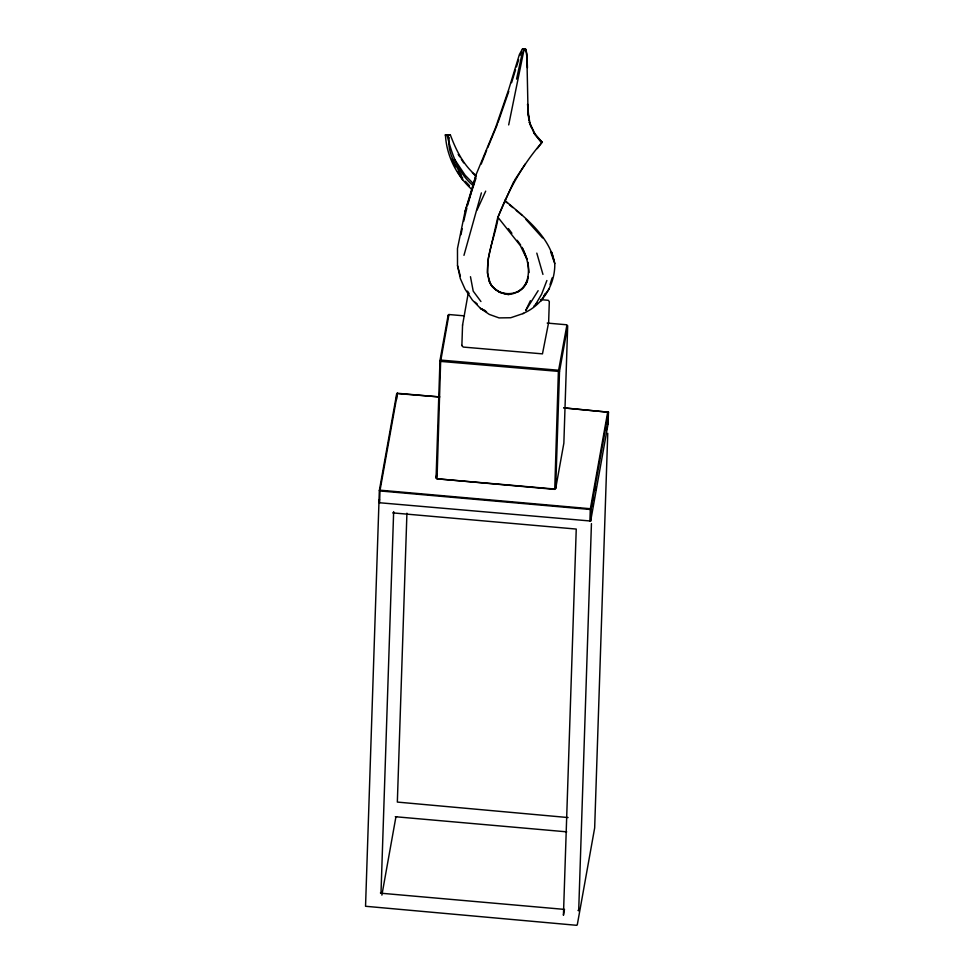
<?xml version="1.0" encoding="UTF-8"?>
<svg xmlns="http://www.w3.org/2000/svg" width="974" height="974" viewBox="0 0 974 974"><rect width="100%" height="100%" fill="white"/><g stroke="black" fill="none" stroke-linecap="round" stroke-linejoin="round"><path stroke-width="1.46" d="M540.46 299.59L548.325 300.309L549.312 301.648L548.63 322.479L542.469 353.866L463.186 347.061L461.883 345.405M462.553 325.121L468.007 294.404M448.028 318.303L448.125 315.284L448.941 314.529L464.452 315.868M555.679 488.522L559.514 371.471L567.684 325.706L563.861 443.17L555.679 488.522L554.437 489.35L436.997 478.806L554.766 489.045L558.382 371.581L566.892 325.17M378.923 503.205L365.542 906.27L576.547 925.3L577.265 924.935L594.664 827.924L607.752 433.296M563.885 407.85L608.458 412.209L608.056 424.019L590.658 521.029L379.592 502.754L379.982 490.945L379.336 490.555L396.735 393.545L439.822 396.917M396.54 399.45L396.735 393.545L397.502 393.277L438.349 396.881M393.654 511.594L380.992 893.219L564.482 909.399L563.435 915.256L576.243 529.065L392.753 512.884M406.925 513.188L397.343 802.077L568.073 817.551M448.941 314.529L440.638 361.403L437.034 478.891L436.072 477.978L439.98 360.526L448.125 315.284M461.871 345.673L462.565 324.853M379.641 502.852L378.947 502.365L379.336 490.555L380.055 490.19L590.366 508.732L591.06 509.219L590.293 509.475L589.903 521.297L590.658 521.029L591.06 509.219L608.458 412.209L563.934 407.948M591.437 523.61L578.69 910.836L577.996 910.349M607.606 417.724L607.411 423.629L608.056 424.019L607.338 424.372M504.69 200.267C524.876 217.555 549.482 235.842 554.778 263.552C555.253 284.737 542.481 305.471 522.77 313.579M476.079 175.661C463.368 165.093 455.942 149.947 450.292 134.729L445.447 134.777L447.066 135.289L449.257 137.809C447.054 151.347 454.87 163.888 461.335 175.137M380.055 490.19L397.453 393.179M379.483 499.382L378.947 502.365L379.592 502.754M381.881 895.118L395.894 817.016L396.649 816.76L395.286 816.723L566.734 831.845M590.366 508.732L607.764 411.722M592.618 506.468L593.154 503.473M593.69 500.49L594.225 497.507M595.564 490.044L596.1 487.061M606.266 430.35L606.802 427.367M436.072 477.978L436.876 473.595M537.246 148.608L542.141 142.216L535.444 134.802L529.174 121.908L534.044 133.134L542.141 142.216C523.038 164.131 508.781 189.492 498.286 216.52C495.328 237.875 483.141 259.717 489.289 281.486C492.418 289.229 500.356 293.612 508.343 294.501C518.131 293.892 527.226 286.612 528.273 276.592M460.97 234.722L462.163 228.78M463.661 221.366L466.85 208.132M527.445 67.778L526.897 53.68L525.741 49.37L524.791 48.7L522.344 49.175L519.398 54.52L508.793 89.243L495.559 127.679L476.274 174.212L465.097 211.297L457.476 248.528L457.512 265.634L460.325 278.576L465.048 289.144L472.39 300.077L480.462 308.381L489.313 314.419L499.041 317.901L510.729 317.743L523.61 313.385M508.684 124.915L523.975 49.893L525.741 49.37L526.897 56.796L528.078 113.459L528.992 120.496M516.549 79.125L521.662 55.701L523.975 49.893L522.344 49.175L523.854 49.418L523.549 50.319M497.787 217.36L488.351 258.183L487.304 272.805L490.312 283.604C498.627 298.093 522.015 296.741 527.494 280.597M467.654 205.222L476.274 174.212M463.965 255.358L481.399 192.889M511.569 82.705L515.563 69.775M516.451 66.902L518.667 59.731M465.097 211.297L476.055 177.986M550.006 284.676L552.112 277.919M497.884 122.834L508.805 91.312M481.205 164.07L486.659 150.288M546.889 280.512L541.641 294.16L535.59 304.448M487.791 147.549L497.385 124.27M498.408 215.972L513.895 181.261M477.077 210.007L485.697 191.135M530.404 300.71L525.692 310.56L538.135 290.666M519.994 55.421L521.723 51.926M540.984 301.051L543.261 297.082M543.967 295.853L545.367 293.393M514.71 180.02L525.388 163.815M544.149 295.865L549.458 288.572M445.349 135.349L446.043 134.668M533.922 306.092L537.039 303.084M517.937 291.981C533.131 282.192 529.332 261.044 522.04 247.42M509.938 294.038L508.343 294.501L499.443 292.31L492.454 286.843L489.289 281.486M559.514 371.471L440.638 361.403L439.98 360.526M450.292 134.729L445.447 134.777C446.372 155.329 456.489 175.637 471.806 189.431M547.193 323.076L566.758 324.78M441.161 360.112L558.662 370.254M379.982 490.945L590.293 509.475M542.141 142.216L540.923 142.094L534.044 133.134L535.444 134.802M485.466 310.779L480.462 308.381L486.562 311.814M380.396 892.927L381.077 893.414M524.791 48.7L525.741 49.37M504.836 200.973L507.113 202.86M509.402 204.759L512.823 207.596M516.244 210.433L521.954 215.169M475.105 302.159L477.333 304.095M473.449 185.791C458.17 173.482 451.753 153.697 447.066 135.289M472.378 172.763L475.556 175.88M474.119 184.463L465.134 175.21L454.7 159.59M465.353 181.334L469.468 185.693M525.948 219.454L542.542 237.912M497.811 217.117L520.335 245.606L526.8 258.853M462.76 178.059L457.561 171.509L462.711 180.032M508.416 228.573L511.91 233.261M517.145 240.286L520.64 244.985M480.937 301.526L473.218 291.153L470.466 276.701M467.483 291.104L469.176 293.564M458.194 154.379L459.765 156.814M461.323 159.237L463.673 162.889M455.284 166.749L452.143 158.92M522.088 247.481L527.251 259.437M550.59 251.73L554.778 263.552M536.808 253.118L542.944 274.4M457.512 265.634L460.349 276.129M551.868 252.315L553.707 259.948M530.793 126.827L528.078 113.459L527.604 104.133L529.052 120.435M527.969 262.237L529.052 272.574"/></g></svg>
